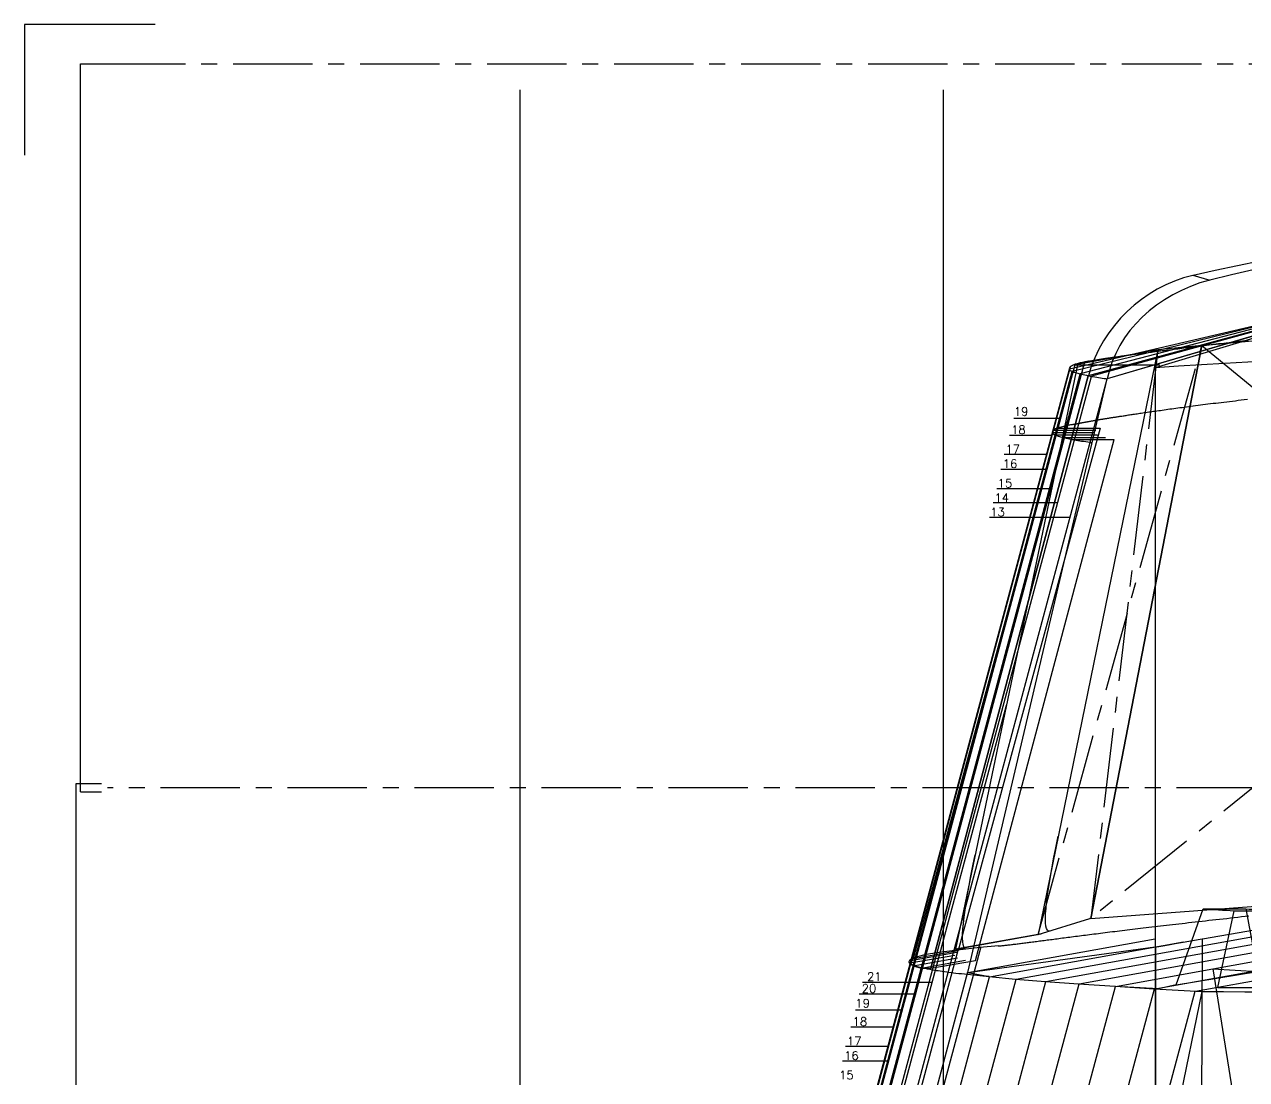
# Model space of a CAD drawing. Extents: x -3086 to 3308, y -97 to 4301.
# Drawn here: x -3086 to -1642, y 3055 to 4301 of the extents above; entities that cross this region are included whole.
import ezdxf
from ezdxf.enums import TextEntityAlignment as Align

# ---------------------------------------------------------------- set-up
doc = ezdxf.new("R2010")
doc.units = 0
doc.header["$LTSCALE"] = 3
doc.header["$MEASUREMENT"] = 0
doc.linetypes.add('CENTER', pattern=[50, 31.25, -6.25, 6.25, -6.25])
for name, color, linetype in [('10', 7, 'CONTINUOUS'), ('11', 7, 'CONTINUOUS'), ('12', 7, 'CONTINUOUS'), ('13', 7, 'CONTINUOUS'), ('14', 7, 'CONTINUOUS'), ('15', 7, 'CONTINUOUS'), ('16', 7, 'CONTINUOUS'), ('17', 7, 'CONTINUOUS'), ('18', 7, 'CONTINUOUS'), ('19', 7, 'CONTINUOUS'), ('20', 7, 'CONTINUOUS'), ('21', 7, 'CONTINUOUS'), ('22', 7, 'CONTINUOUS'), ('23', 7, 'CONTINUOUS'), ('3', 7, 'CONTINUOUS'), ('5', 7, 'CONTINUOUS'), ('6', 7, 'CONTINUOUS'), ('7', 7, 'CONTINUOUS'), ('8', 7, 'CONTINUOUS'), ('9', 7, 'CONTINUOUS'), ('CENTER', 1, 'CENTER'), ('P1', 1, 'CONTINUOUS'), ('P3', 7, 'CONTINUOUS'), ('P5', 3, 'CONTINUOUS')]:
    doc.layers.add(name, color=color, linetype=linetype)
doc.styles.get("Standard").update_dxf_attribs({"font": 'SIMPLEX'})

msp = doc.modelspace()

# ---------------------------------------------------------------- linework, layer by layer
at = {"layer": '10'}
msp.add_line((-1914.2, 3174, -16250), (-1359.6, 3273.8, -16250), dxfattribs=at)
at = {"layer": '11'}
for p, q in [((-1971.2, 3181.9, -15450), (-1749.8, 3221.7, -15450)), ((-1945.5, 3176.8, -15850), (-1716.6, 3218, -15850)), ((-2035, 2842.7, -15850), (-1945.5, 3176.8, -15850))]:
    msp.add_line(p, q, dxfattribs=at)
at = {"layer": '12'}
msp.add_line((-2060, 2850.4, -15450), (-1971, 3182.5, -15450), dxfattribs=at)
at = {"layer": '13', "extrusion": (0, 1, 0)}
for p, q in [((-1050, 4106, -15050), (-1806.6, 3883, -15050)), ((-1050, 4106, -15050), (-1806.6, 3883, -15050)), ((-1050, 4103.6, -14892), (-1806.6, 3883, -15026.4))]:
    msp.add_line(p, q, dxfattribs=at)
at = {"layer": '13'}
msp.add_line((-2081, 2858.8, -15050), (-1806.6, 3882.8, -15050), dxfattribs=at)
at = {"layer": '14'}
msp.add_line((-2098, 2866.8, -14650), (-1825, 3885.7, -14650), dxfattribs=at)
at = {"layer": '15'}
msp.add_line((-2110, 2874.8, -14250), (-1838.4, 3888.5, -14250), dxfattribs=at)
at = {"layer": '16'}
msp.add_line((-2117.9, 2883.3, -13850), (-1847.8, 3891.4, -13850), dxfattribs=at)
at = {"layer": '17'}
msp.add_line((-2120, 2891.5, -13450), (-1851.3, 3894.2, -13450), dxfattribs=at)
at = {"layer": '18'}
msp.add_line((-2117, 2900.1, -13050), (-1849.8, 3897.1, -13050), dxfattribs=at)
at = {"layer": '19'}
msp.add_line((-2110, 2908.5, -12650), (-1844.3, 3900, -12650), dxfattribs=at)
at = {"layer": '20'}
msp.add_line((-2097, 2917, -12250), (-1832.9, 3902.8, -12250), dxfattribs=at)
at = {"layer": '21'}
msp.add_line((-2079, 2925.4, -11850), (-1925.7, 3497.5, -11850), dxfattribs=at)
at = {"layer": '22'}
msp.add_line((-2056, 2934.1, -11450), (-1982.1, 3209.7, -11450), dxfattribs=at)
at = {"layer": '23'}
msp.add_line((-2028, 2942.2, -11050), (-1955.5, 3212.6, -11050), dxfattribs=at)
at = {"layer": '3'}
msp.add_polyline3d([(-1847.6, 3828.9, -12122.2), (-1847.2, 3829, -12112.3), (-1846.7, 3829.1, -12102.6), (-1846.3, 3829.2, -12093.1), (-1845.8, 3829.3, -12083.8), (-1845.4, 3829.4, -12074.7), (-1844.9, 3829.5, -12065.8), (-1844.5, 3829.6, -12057.1), (-1844, 3829.7, -12048.6), (-1843.5, 3829.8, -12040.3), (-1843.1, 3829.9, -12032.1), (-1842.6, 3829.9, -12024.2), (-1842.1, 3830, -12016.4), (-1841.6, 3830.1, -12008.7), (-1841.1, 3830.2, -12001.3), (-1840.6, 3830.3, -11994), (-1840.2, 3830.4, -11986.9), (-1839.7, 3830.5, -11979.9), (-1839.2, 3830.6, -11973), (-1838.6, 3830.7, -11966.4), (-1838.1, 3830.8, -11959.8), (-1837.6, 3830.9, -11953.4), (-1837.1, 3831, -11947.2), (-1836.6, 3831.1, -11941.1), (-1836.1, 3831.2, -11935.1), (-1835.5, 3831.3, -11929.2), (-1835, 3831.4, -11923.5), (-1834.5, 3831.5, -11917.9), (-1833.9, 3831.6, -11912.4), (-1833.4, 3831.7, -11907), (-1832.8, 3831.8, -11901.7), (-1832.3, 3831.9, -11896.5), (-1831.7, 3832, -11891.5), (-1831.1, 3832.1, -11886.5), (-1830.6, 3832.2, -11881.6), (-1830, 3832.3, -11876.8), (-1829.4, 3832.4, -11872.1), (-1828.8, 3832.5, -11867.5), (-1828.2, 3832.6, -11863), (-1827.7, 3832.7, -11858.5), (-1827.1, 3832.8, -11854.1), (-1826.5, 3832.9, -11849.8), (-1825.9, 3833, -11845.6), (-1825.3, 3833.2, -11841.4), (-1824.6, 3833.3, -11837.3), (-1824, 3833.4, -11833.2), (-1823.4, 3833.5, -11829.2), (-1822.8, 3833.6, -11825.2), (-1822.1, 3833.7, -11821.3), (-1821.5, 3833.8, -11817.4), (-1820.9, 3833.9, -11813.6), (-1820.2, 3834, -11809.8), (-1819.6, 3834.1, -11806), (-1818.9, 3834.2, -11802.3), (-1818.3, 3834.4, -11798.6), (-1817.6, 3834.5, -11794.9), (-1816.9, 3834.6, -11791.3), (-1816.2, 3834.7, -11787.6), (-1815.5, 3834.8, -11784), (-1814.8, 3834.9, -11780.5), (-1814.1, 3835.1, -11776.9), (-1813.4, 3835.2, -11773.4), (-1812.7, 3835.3, -11769.9), (-1811.9, 3835.4, -11766.5), (-1811.2, 3835.6, -11763), (-1810.4, 3835.7, -11759.6), (-1809.6, 3835.8, -11756.2), (-1808.8, 3835.9, -11752.8), (-1808, 3836.1, -11749.4), (-1807.2, 3836.2, -11746.1), (-1806.3, 3836.3, -11742.8), (-1805.5, 3836.5, -11739.4), (-1804.6, 3836.6, -11736.1), (-1803.7, 3836.8, -11732.9), (-1802.8, 3836.9, -11729.6), (-1801.9, 3837.1, -11726.3), (-1800.9, 3837.2, -11723.1), (-1800, 3837.4, -11719.8), (-1799, 3837.5, -11716.6), (-1798, 3837.7, -11713.4), (-1796.9, 3837.8, -11710.1), (-1795.9, 3838, -11706.9), (-1794.8, 3838.2, -11703.7), (-1793.7, 3838.3, -11700.5), (-1792.6, 3838.5, -11697.3), (-1791.5, 3838.7, -11694.1), (-1790.3, 3838.9, -11690.9), (-1789.1, 3839, -11687.7), (-1787.9, 3839.2, -11684.5), (-1786.7, 3839.4, -11681.4), (-1785.4, 3839.6, -11678.2), (-1784.1, 3839.8, -11675), (-1782.8, 3840, -11671.8), (-1781.4, 3840.2, -11668.5), (-1780.1, 3840.4, -11665.3), (-1778.7, 3840.6, -11662.1), (-1777.2, 3840.8, -11658.9), (-1775.8, 3841.1, -11655.6), (-1774.3, 3841.3, -11652.4), (-1772.7, 3841.5, -11649.1), (-1771.2, 3841.7, -11645.9), (-1769.6, 3842, -11642.6), (-1767.9, 3842.2, -11639.3), (-1766.3, 3842.5, -11636), (-1764.6, 3842.7, -11632.7), (-1762.9, 3843, -11629.3), (-1761.1, 3843.2, -11626), (-1759.3, 3843.5, -11622.6), (-1757.5, 3843.8, -11619.3), (-1755.6, 3844, -11615.9), (-1753.7, 3844.3, -11612.5), (-1751.7, 3844.6, -11609.1), (-1749.8, 3844.9, -11605.7), (-1747.8, 3845.2, -11602.2), (-1745.7, 3845.4, -11598.8), (-1743.6, 3845.7, -11595.3), (-1741.5, 3846, -11591.9), (-1739.3, 3846.3, -11588.4), (-1737.1, 3846.7, -11584.9), (-1734.9, 3847, -11581.4), (-1732.6, 3847.3, -11577.9), (-1730.3, 3847.6, -11574.4), (-1727.9, 3847.9, -11570.8), (-1725.5, 3848.2, -11567.3), (-1723.1, 3848.6, -11563.7), (-1720.6, 3848.9, -11560.1), (-1718.1, 3849.2, -11556.5), (-1715.5, 3849.6, -11552.9), (-1712.9, 3849.9, -11549.3), (-1710.3, 3850.3, -11545.7), (-1707.6, 3850.6, -11542), (-1704.9, 3851, -11538.4), (-1702.1, 3851.3, -11534.7), (-1699.3, 3851.7, -11531.1), (-1696.4, 3852.1, -11527.4), (-1693.5, 3852.4, -11523.7), (-1690.6, 3852.8, -11520), (-1687.6, 3853.2, -11516.2), (-1684.6, 3853.6, -11512.5), (-1681.5, 3854, -11508.8), (-1678.4, 3854.3, -11505), (-1675.2, 3854.7, -11501.2), (-1672, 3855.1, -11497.4), (-1668.7, 3855.5, -11493.7), (-1665.4, 3855.9, -11489.8), (-1662.1, 3856.3, -11486), (-1658.7, 3856.7, -11482.2), (-1655.2, 3857.1, -11478.4), (-1651.7, 3857.6, -11474.5), (-1648.2, 3858, -11470.6), (-1644.6, 3858.4, -11466.7), (-1640.9, 3858.8, -11462.9)], dxfattribs=at)
at = {"layer": '5'}
for p, q in [((-1702.1, 3159.7, -18254.9), (-1351.4, 3222.8, -18254.9)), ((-1799, 2800.4, -18250), (-1702.7, 3159.7, -18250))]:
    msp.add_line(p, q, dxfattribs=at)
at = {"layer": '6'}
for p, q in [((-1750.1, 3162.5, -17854.9), (-1353.2, 3234, -17854.9)), ((-1846, 2806.8, -17850), (-1750.7, 3162.5, -17850))]:
    msp.add_line(p, q, dxfattribs=at)
at = {"layer": '7'}
for p, q in [((-1681.7, 3186.1, -17450), (-1355, 3244.9, -17450)), ((-1796.8, 3165.4, -17450), (-1681.7, 3186.1, -17450)), ((-1891, 2813.7, -17450), (-1796.8, 3165.4, -17450))]:
    msp.add_line(p, q, dxfattribs=at)
at = {"layer": '8'}
for p, q in [((-1839.8, 3168.3, -17050), (-1356.6, 3255.2, -17050)), ((-1933, 2820.4, -17050), (-1839.8, 3168.3, -17050))]:
    msp.add_line(p, q, dxfattribs=at)
at = {"layer": '9'}
for p, q in [((-1878.9, 3171.1, -16650), (-1358.2, 3264.9, -16650)), ((-1971, 2827.3, -16650), (-1878.9, 3171.1, -16650))]:
    msp.add_line(p, q, dxfattribs=at)
at = {"layer": 'CENTER', "color": 5}
for p, q in [((-2989.1, 4255, -10650), (3163.7, 4255, -10650)), ((3169.1, 3400, -10650), (-2987.4, 3400, -10650))]:
    msp.add_line(p, q, dxfattribs=at)
at = {"layer": 'CENTER'}
for p, q in [((-1705.3, 4005.2, -14543.8), (-1685.5, 3999.5, -14955.7)), ((-895.5, 3996.3, -11228.3), (-1825.9, 3245.7, -10461.1)), ((-1694.8, 3922.2, -11774.2), (-948.8, 3310.7, -9830.1))]:
    msp.add_line(p, q, dxfattribs=at)
at = {"layer": 'CENTER', "extrusion": (0, 1, 0)}
for p, q in [((-1888.3, 3226.7, -11516.4), (-1694.8, 3922.2, -11774.2)), ((-1746.8, 3917.1, -12714), (-1825.9, 3245.7, -10461.1))]:
    msp.add_line(p, q, dxfattribs=at)
at = {"layer": 'P1'}
for p, q in [((-2931, 4301.5, -10650), (-3085.5, 4301.5, -10650)), ((-3085.5, 4301.5, -10650), (-3085.5, 4147, -10650)), ((-3019.1, 3395, -10650), (-3019.1, 4255, -10650)), ((-3019.1, 4255, -10650), (-2989.1, 4255, -10650)), ((-2500, 0, -10650), (-2500, 4224.4, -10650)), ((-2000, 0, -10650), (-2000, 4224.4, -10650)), ((-1844.3, 3899.6, -12700), (-1744.3, 3899.6, -12700)), ((-1861.4, 3836.2, -12650), (-1916.7, 3836.2, -12650)), ((-1871.5, 3816.1, -13050), (-1921.9, 3816.1, -13050)), ((-1878.3, 3793.4, -13450), (-1928.3, 3793.4, -13450)), ((-1878.7, 3776, -13850), (-1932.1, 3776, -13850)), ((-1874.7, 3752.8, -14250), (-1936.9, 3752.8, -14250)), ((-1864.9, 3736.6, -14650), (-1941.2, 3736.6, -14650)), ((-1850.4, 3719.3, -15050), (-1945.8, 3719.3, -15050)), ((-3024.5, 2545, -10650), (-3024.5, 3405, -10650)), ((-3024.5, 3405, -10650), (-2994.5, 3405, -10650)), ((-3019.1, 3395, -10650), (-2994.5, 3395, -10650)), ((-1983, 3209.6, -11450), (-1884.6, 3227.3, -11450)), ((-2036.7, 3196.3, -13050), (-1984.2, 3205.7, -13050)), ((-2035.3, 3198.4, -12801), (-1982.7, 3207.9, -12801)), ((-2039.2, 3193, -13450), (-1986.6, 3202.4, -13450)), ((-2035.8, 3189.7, -13850), (-1983.3, 3199.2, -13850)), ((-2026.3, 3187, -14250), (-1973.8, 3196.5, -14250)), ((-2014.8, 3186.7, -14654.4), (-1962.2, 3196.1, -14654.4)), ((-2013.5, 3170, -11850), (-2095.8, 3170, -11850)), ((-2032.4, 3156.3, -12250), (-2099.4, 3156.3, -12250)), ((-2048.7, 3137.2, -12650), (-2104, 3137.2, -12650)), ((-2058.8, 3117.1, -13050), (-2109.2, 3117.1, -13050)), ((-2065.6, 3094.4, -13450), (-2115.6, 3094.4, -13450)), ((-2066, 3077, -13850), (-2119.4, 3077, -13850))]:
    msp.add_line(p, q, dxfattribs=at)
at = {"layer": 'P1', "extrusion": (0, 1, 0)}
for p, q in [((-1694.8, 3922.2, -11774.2), (-895.5, 3996.3, -11228.3)), ((-1746.8, 3917.1, -12714), (-1844.3, 3899.6, -12700)), ((-1694.8, 3922.2, -11774.2), (-1825.9, 3245.7, -10461.1)), ((-1749.8, 3896, -15016.9), (-1749.8, 3896, -14850)), ((-2035.3, 3198.4, -12801), (-1864.7, 3824.5, -12714.7)), ((-1825.9, 3245.7, -10461.1), (-948.8, 3310.7, -9830.1)), ((-1888.3, 3226.7, -11516.4), (-1827.1, 3245.4, -10481.5)), ((-1825.9, 3245.7, -10461.1), (-1827.1, 3245.4, -10481.5)), ((-1888.3, 3226.7, -11516.4), (-1985.9, 3209.2, -11502.4)), ((-1983, 3209.6, -11450), (-1985.9, 3209.2, -11502.4)), ((-1749.7, 3211.5, -15787.6), (-1749.7, 2868.6, -15763.2)), ((-1971.2, 3181.8, -15450), (-1945.9, 3176.9, -15845.9)), ((-1945.9, 3176.9, -15845.9), (-1949.5, 3177.3, -15790.1)), ((-1745.8, 3162.3, -17890.3), (-1796.8, 3165.4, -17450))]:
    msp.add_line(p, q, dxfattribs=at)
at = {"layer": 'P1', "extrusion": (5.14008e-15, 0.999974, -0.007143)}
for p, q in [((-1746.8, 3917.1, -12714), (-1888.3, 3226.7, -11516.4)), ((-1694.8, 3922.2, -11774.2), (-1746.8, 3917.1, -12714)), ((-1841.8, 3899.6, -12701.4), (-1985.9, 3209.2, -11502.4))]:
    msp.add_line(p, q, dxfattribs=at)
at = {"layer": 'P1', "extrusion": (7.03121e-18, -0.999974, 0.007143)}
for p, q in [((-1814.7, 3824.5, -12714.7), (-1982.7, 3207.9, -12799.7)), ((-1962.2, 3196.1, -14653.1), (-1798.2, 3811.4, -14568.5)), ((-1871.4, 3819.4, -13450), (-1821.4, 3819.4, -13450)), ((-1869.9, 3822.3, -13050), (-1819.9, 3822.3, -13050)), ((-1867.9, 3816.6, -13850), (-1817.9, 3816.6, -13850)), ((-1864.7, 3824.5, -12714.7), (-1814.7, 3824.5, -12714.7)), ((-1858.5, 3813.7, -14250), (-1808.5, 3813.7, -14250)), ((-1848.2, 3811.4, -14568.5), (-1798.2, 3811.4, -14568.5)), ((-1725.3, 3167.1, -17894.2), (-1745.8, 3162.3, -17890.3))]:
    msp.add_line(p, q, dxfattribs=at)
at = {"layer": 'P1', "extrusion": (0.954014, -0.294673, -0.054999)}
msp.add_line((-1973.5, 3209.4, -11294.3), (-1985.9, 3209.2, -11502.4), dxfattribs=at)
at = {"layer": 'P1', "extrusion": (7.03121e-18, -0.999974, 0.007143)}
for points, elevation in [([(-1827.5, -12094, 0.000794), (-1831.9, -12195.9, 0.00313), (-1832.9, -12221.8, 0.000147), (-1843.7, -12595.9, 0.002123), (-1844.3, -12621.8, 0.001629), (-1847.5, -12805.1, 0.001378), (-1849.8, -13021.8, 0.001137), (-1851.1, -13231, 0.001247), (-1851.3, -13421.8, 0.001849), (-1850.2, -13633.6, 0.00208), (-1847.8, -13821.9, 0.00165), (-1844.2, -14001.1, 0.001339), (-1838.4, -14221.9, 0.001116), (-1831.2, -14452.5, 0.00152), (-1825, -14621.9, 0.001589), (-1816.8, -14812.9, 0.001308), (-1807.7, -15001.1, 0.000176)], -3990.4), ([(-1847.6, -12094.5, 0.000794), (-1852, -12196.5, 0.00313), (-1852.9, -12222.3, 0.000147), (-1863.8, -12596.5, 0.002123), (-1864.4, -12622.4, 0.001629), (-1867.6, -12805.7, 0.001378), (-1869.9, -13022.4, 0.001137), (-1871.2, -13231.6, 0.001247), (-1871.4, -13422.4, 0.001849), (-1870.3, -13634.1, 0.00208), (-1867.9, -13822.4, 0.00165), (-1864.3, -14001.6, 0.001339), (-1858.5, -14222.4, 0.001116), (-1851.3, -14453, 0.00152), (-1845.1, -14622.4, 0.001589), (-1836.9, -14813.5, 0.001452), (-1826.7, -15022.4, 0.00014), (-1825.4, -15047.3, 0.001083)], -3915.4)]:
    msp.add_lwpolyline(points, format="xyb", dxfattribs=dict(at, elevation=elevation))
for points in [[(-1814.7, -12687.1, 0.001346), (-1818.9, -12916.3, 0.002908), (-1819.9, -13022.4, 0.000043), (-1821.4, -13410.2, 0.001367), (-1821.4, -13422.4, 0.001728), (-1820.2, -13646.3, 0.002197), (-1817.9, -13822.4, 0.001533), (-1817.7, -13832.5, 0.00004), (-1808.5, -14222.4, 0.00212), (-1805.7, -14321.5, 0.000958), (-1798.2, -14540.9)], [(-1982.7, -12776.5, 0.001478), (-1986, -12956.9, 0.003763), (-1986.6, -13027.8, 0.000053), (-1986.6, -13411, 0.001402), (-1986.6, -13425.5, 0.000831), (-1985.2, -13621.6, 0.000799), (-1983, -13825.5, 0.001449), (-1982.9, -13835.3, 0.000036), (-1975.8, -14229.8, 0.003968), (-1972.3, -14363.6, 0.001992), (-1962.2, -14629.9)]]:
    msp.add_lwpolyline(points, format="xyb", dxfattribs=at)
at = {"layer": 'P1', "elevation": -12801}
msp.add_lwpolyline([(-2036.1, 3198.6), (-2036.7, 3196.3), (-2036.7, 3196.3), (-2036.7, 3196.3), (-2036.7, 3196.3)], dxfattribs=at)
at = {"layer": 'P1'}
msp.add_polyline3d([(-2036.1, 3198.6, -12801), (-2036.7, 3196.3, -13050), (-2039.2, 3193, -13450), (-2035.8, 3189.7, -13850), (-2026.3, 3187, -14250), (-2014.8, 3186.7, -14654.4)], dxfattribs=at)
at = {"layer": 'P1', "extrusion": (0.954014, -0.294673, -0.054999)}
for centre, start, end in [((3333.2, -11446.8, -2119.3), 178.1164, 210.4388), ((3284, -11431.2, -2207.6), 180.1256, 210.3411)]:
    msp.add_arc(centre, 800, start, end, dxfattribs=at)
at = {"layer": 'P3', "extrusion": (0, 1, 0)}
for p, q in [((-1050, 4099.8, -14650), (-1825, 3885.9, -14650)), ((-1050, 4087.5, -13850), (-1847.8, 3891.4, -13850)), ((-1050, 4093.7, -14250), (-1838.4, 3888.7, -14250)), ((-1050, 4098, -14528.5), (-1828.9, 3886.5, -14557.9)), ((-1050, 4081.3, -13450), (-1851.3, 3894.4, -13450)), ((-2014.8, 3186.7, -14654.4), (-1828.9, 3886.5, -14557.9)), ((-1971.2, 3181.8, -15450), (-1806.6, 3883, -15026.4)), ((-1415.9, 3269.5, -15939.6), (-1694.2, 3221.1, -15860.2)), ((-1695, 2870, -15835.4), (-1694.2, 3221.1, -15860.2)), ((-1749.9, 3211.4, -15787.6), (-1749.8, 3212, -15431.9)), ((-1681.7, 3186.1, -17450), (-1629.1, 3182.9, -17904.4))]:
    msp.add_line(p, q, dxfattribs=at)
at = {"layer": 'P3', "extrusion": (2.76797e-16, 0.34202, 0.939693)}
msp.add_line((-1050, 4106.7, -15094.7), (-1749.8, 3895.8, -15017.9), dxfattribs=at)
at = {"layer": 'P3', "extrusion": (-0.002569, -0.115617, 0.993291)}
msp.add_line((-1825.9, 3245.7, -10461.1), (-1694.8, 3922.2, -11774.2), dxfattribs=at)
at = {"layer": 'P3', "extrusion": (0, 0.999974, -0.007143)}
for p, q in [((-1828.9, 3886.5, -14557.9), (-2014.8, 3186.7, -14654.4)), ((-2020.2, 3187.7, -14506.5), (-2020.2, 3187.7, -14506.5)), ((-2020.2, 3187.7, -14506.5), (-2020.2, 3187.7, -14506.5))]:
    msp.add_line(p, q, dxfattribs=at)
at = {"layer": 'P3'}
for p, q in [((-1750, 3896, -14850), (-1750, 1979, -14850)), ((-1681.7, 3186.1, -17450), (-1612.2, 2752, -17450))]:
    msp.add_line(p, q, dxfattribs=at)
at = {"layer": 'P3', "extrusion": (-0.000167541, -0.518732, 0.854937)}
for p in [(-1749.8, 3896, -15016.9), (-1971.2, 3181.8, -15450)]:
    msp.add_line(p, (-1749.8, 3212, -15431.9), dxfattribs=at)
at = {"layer": 'P3', "extrusion": (7.03121e-18, -0.999974, 0.007143)}
for p, q in [((-1725.3, 3167.1, -17894.2), (-1693.2, 3256.9, -17949.3)), ((-1675.9, 3164.2, -18305.1), (-1656.7, 3254.7, -18253.4)), ((-1725.3, 3167.1, -17894.2), (-1629.1, 3182.9, -17904.4)), ((-2005, 2835.1, -16250), (-1914.2, 3174, -16250)), ((-1769, 2796.3, -18494.8), (-1694.4, 3159.2, -18318.8))]:
    msp.add_line(p, q, dxfattribs=at)
at = {"layer": 'P3', "extrusion": (-1, 0, 0)}
msp.add_line((-1693.2, 3256.9, -17949.3), (-1642.8, 3256.9, -17949.3), dxfattribs=at)
at = {"layer": 'P3', "extrusion": (1, 0, 0)}
msp.add_line((-1642.8, 3256.9, -17949.3), (-1629.1, 3182.9, -17904.4), dxfattribs=at)
at = {"layer": 'P3', "extrusion": (7.03121e-18, -0.999974, 0.007143)}
for points, elevation in [([(-1693.2, -17925.5, 0.000004), (-1656.7, -18229.7, 0.000643)], -3385), ([(-1642.8, -17925.5, 0.000004), (-1610.5, -18195.2, 0.000643)], -3385), ([(-1986.6, -11479.1), (-2005.5, -11822.7), (-2022.3, -12248.6, 0.000147), (-2033.2, -12622.7, 0.002123), (-2033.8, -12648.6, 0.001148), (-2036.1, -12777.8, 0.001378)], -3290), ([(-2036.1, -12777.8, 0.000481), (-2036.9, -12831.9, 0.001378), (-2039.3, -13048.6, 0.001137), (-2040.6, -13257.8, 0.001247), (-2040.8, -13448.6, 0.001849), (-2039.7, -13660.4, 0.00208), (-2037.3, -13848.6, 0.00165), (-2033.7, -14027.8, 0.001339), (-2027.8, -14248.6, 0.001116), (-2020.6, -14479.2, 0.00152), (-2014.5, -14648.6, 0.001589), (-2006.3, -14839.7, 0.001452), (-1996.1, -15048.6, 0.001114), (-1985.4, -15245.9, 0.001083), (-1971.5, -15422.8), (-1945.9, -15822.8), (-1914.7, -16222.8), (-1879.4, -16622.8), (-1840.3, -17022.8), (-1797.2, -17422.8), (-1751.2, -17822.8), (-1694.4, -18295.8)], -3290)]:
    msp.add_lwpolyline(points, format="xyb", dxfattribs=dict(at, elevation=elevation))
at = {"layer": 'P3', "extrusion": (7.03121e-18, -0.999974, 0.007143), "elevation": -3290}
msp.add_lwpolyline([(-1935.1, -10757.2), (-1957.2, -11022.7), (-1983.5, -11422.7), (-1986.6, -11479.1)], dxfattribs=at)
at = {"layer": 'P3'}
for points in [[(-1827.5, 3903.9, -12122.2), (-1826.5, 3904.1, -12113.2), (-1825.4, 3904.3, -12104.5), (-1824.4, 3904.5, -12096), (-1823.3, 3904.7, -12087.6), (-1822.3, 3904.9, -12079.5), (-1821.2, 3905.1, -12071.6), (-1820, 3905.3, -12063.8), (-1818.9, 3905.4, -12056.3), (-1817.8, 3905.6, -12048.9), (-1816.6, 3905.8, -12041.7), (-1815.4, 3906, -12034.7), (-1814.2, 3906.2, -12027.8), (-1813, 3906.4, -12021.2), (-1811.8, 3906.6, -12014.6), (-1810.6, 3906.8, -12008.3), (-1809.3, 3907, -12002.1), (-1808, 3907.2, -11996), (-1806.7, 3907.4, -11990.1), (-1805.4, 3907.6, -11984.3), (-1804.1, 3907.8, -11978.6), (-1802.7, 3908, -11973.1), (-1801.3, 3908.2, -11967.7), (-1799.9, 3908.4, -11962.5), (-1798.5, 3908.6, -11957.3), (-1797.1, 3908.8, -11952.3), (-1795.6, 3909, -11947.4), (-1794.1, 3909.2, -11942.6), (-1792.6, 3909.4, -11937.9), (-1791.1, 3909.7, -11933.3), (-1789.6, 3909.9, -11928.7), (-1788, 3910.1, -11924.3), (-1786.5, 3910.3, -11920), (-1784.9, 3910.5, -11915.7), (-1783.2, 3910.7, -11911.5), (-1781.6, 3911, -11907.4), (-1779.9, 3911.2, -11903.4), (-1778.2, 3911.4, -11899.4), (-1776.5, 3911.6, -11895.5), (-1774.8, 3911.9, -11891.6), (-1773, 3912.1, -11887.8), (-1771.2, 3912.3, -11884.1), (-1769.4, 3912.6, -11880.3), (-1767.6, 3912.8, -11876.7), (-1765.8, 3913.1, -11873), (-1763.9, 3913.3, -11869.4), (-1762, 3913.6, -11865.8), (-1760, 3913.8, -11862.3), (-1758.1, 3914.1, -11858.7), (-1756.1, 3914.3, -11855.2), (-1754.1, 3914.6, -11851.7), (-1752.1, 3914.8, -11848.2), (-1750, 3915.1, -11844.7), (-1748, 3915.4, -11841.2), (-1745.9, 3915.7, -11837.7), (-1743.7, 3915.9, -11834.2), (-1741.6, 3916.2, -11830.7), (-1739.4, 3916.5, -11827.2), (-1737.2, 3916.8, -11823.7), (-1734.9, 3917.1, -11820.2), (-1732.6, 3917.3, -11816.8), (-1730.3, 3917.6, -11813.3), (-1728, 3917.9, -11809.8), (-1725.7, 3918.2, -11806.4), (-1723.3, 3918.5, -11802.9), (-1720.9, 3918.8, -11799.4), (-1718.4, 3919.1, -11795.9), (-1715.9, 3919.4, -11792.5), (-1713.4, 3919.8, -11789), (-1710.9, 3920.1, -11785.5), (-1708.3, 3920.4, -11782.1), (-1705.7, 3920.7, -11778.6), (-1703.1, 3921, -11775.1), (-1700.4, 3921.4, -11771.6), (-1697.7, 3921.7, -11768.1), (-1695, 3922, -11764.7), (-1692.2, 3922.4, -11761.2), (-1689.4, 3922.7, -11757.7), (-1686.6, 3923.1, -11754.2), (-1683.8, 3923.4, -11750.7), (-1680.9, 3923.8, -11747.1), (-1677.9, 3924.1, -11743.6), (-1675, 3924.5, -11740.1), (-1672, 3924.8, -11736.6), (-1668.9, 3925.2, -11733), (-1665.9, 3925.6, -11729.5), (-1662.7, 3925.9, -11725.9), (-1659.6, 3926.3, -11722.4), (-1656.4, 3926.7, -11718.8), (-1653.2, 3927.1, -11715.2), (-1650, 3927.4, -11711.7), (-1646.7, 3927.8, -11708.1), (-1643.3, 3928.2, -11704.4), (-1640, 3928.6, -11700.8)], [(-1827.5, 3903.9, -12122.2), (-1826.5, 3904.1, -12109.5), (-1825.4, 3904.3, -12097.1), (-1824.4, 3904.5, -12085.1), (-1823.3, 3904.7, -12073.5), (-1822.3, 3904.9, -12062.2), (-1821.2, 3905.1, -12051.2), (-1820, 3905.3, -12040.6), (-1818.9, 3905.4, -12030.3), (-1817.8, 3905.6, -12020.3), (-1816.6, 3905.8, -12010.5), (-1815.4, 3906, -12001.1), (-1814.2, 3906.2, -11992), (-1813, 3906.4, -11983.2), (-1811.8, 3906.6, -11974.6), (-1810.6, 3906.8, -11966.3), (-1809.3, 3907, -11958.3), (-1808, 3907.2, -11950.5), (-1806.7, 3907.4, -11942.9), (-1805.4, 3907.6, -11935.6), (-1804.1, 3907.8, -11928.6), (-1802.7, 3908, -11921.7), (-1801.3, 3908.2, -11915.1), (-1799.9, 3908.4, -11908.7), (-1798.5, 3908.6, -11902.4), (-1797.1, 3908.8, -11896.4), (-1795.6, 3909, -11890.6), (-1794.1, 3909.2, -11884.9), (-1792.6, 3909.4, -11879.4), (-1791.1, 3909.7, -11874.1), (-1789.6, 3909.9, -11869), (-1788, 3910.1, -11863.9), (-1786.5, 3910.3, -11859.1), (-1784.9, 3910.5, -11854.3), (-1783.2, 3910.7, -11849.7), (-1781.6, 3911, -11845.3), (-1779.9, 3911.2, -11840.9), (-1778.2, 3911.4, -11836.7), (-1776.5, 3911.6, -11832.5), (-1774.8, 3911.9, -11828.4), (-1773, 3912.1, -11824.5), (-1771.2, 3912.3, -11820.6), (-1769.4, 3912.6, -11816.7), (-1767.6, 3912.8, -11813), (-1765.8, 3913.1, -11809.3), (-1763.9, 3913.3, -11805.6), (-1762, 3913.6, -11802), (-1760, 3913.8, -11798.4), (-1758.1, 3914.1, -11794.9), (-1756.1, 3914.3, -11791.3), (-1754.1, 3914.6, -11787.8), (-1752.1, 3914.8, -11784.3), (-1750, 3915.1, -11780.8), (-1748, 3915.4, -11777.3), (-1745.9, 3915.7, -11773.8), (-1743.7, 3915.9, -11770.3), (-1741.6, 3916.2, -11766.8), (-1739.4, 3916.5, -11763.3), (-1737.2, 3916.8, -11759.9), (-1734.9, 3917.1, -11756.4), (-1732.6, 3917.3, -11752.9), (-1730.3, 3917.6, -11749.4), (-1728, 3917.9, -11746), (-1725.7, 3918.2, -11742.5), (-1723.3, 3918.5, -11739), (-1720.9, 3918.8, -11735.5), (-1718.4, 3919.1, -11732.1), (-1715.9, 3919.4, -11728.6), (-1713.4, 3919.8, -11725.1), (-1710.9, 3920.1, -11721.7), (-1708.3, 3920.4, -11718.2), (-1705.7, 3920.7, -11714.7), (-1703.1, 3921, -11711.2), (-1700.4, 3921.4, -11707.8), (-1697.7, 3921.7, -11704.3), (-1695, 3922, -11700.8), (-1692.2, 3922.4, -11697.3), (-1689.4, 3922.7, -11693.8), (-1686.6, 3923.1, -11690.3), (-1683.8, 3923.4, -11686.8), (-1680.9, 3923.8, -11683.3), (-1677.9, 3924.1, -11679.8), (-1675, 3924.5, -11676.2), (-1672, 3924.8, -11672.7), (-1668.9, 3925.2, -11669.2), (-1665.9, 3925.6, -11665.6), (-1662.7, 3925.9, -11662.1), (-1659.6, 3926.3, -11658.5), (-1656.4, 3926.7, -11654.9), (-1653.2, 3927.1, -11651.4), (-1650, 3927.4, -11647.8), (-1646.7, 3927.8, -11644.2), (-1643.3, 3928.2, -11640.6), (-1640, 3928.6, -11637)], [(-1935.1, 3213, -10780.4), (-1934, 3213.1, -10770.9), (-1932.9, 3213.3, -10761.7), (-1931.8, 3213.4, -10752.7), (-1930.6, 3213.5, -10743.8), (-1929.5, 3213.6, -10735.2), (-1928.3, 3213.8, -10726.9), (-1927.2, 3213.9, -10718.7), (-1926, 3214, -10710.7), (-1924.8, 3214.2, -10702.9), (-1923.5, 3214.3, -10695.2), (-1922.3, 3214.5, -10687.8), (-1921, 3214.6, -10680.6), (-1919.7, 3214.8, -10673.5), (-1918.4, 3214.9, -10666.6), (-1917.1, 3215.1, -10659.8), (-1915.8, 3215.2, -10653.3), (-1914.4, 3215.4, -10646.8), (-1913, 3215.6, -10640.6), (-1911.7, 3215.8, -10634.4), (-1910.2, 3215.9, -10628.5), (-1908.8, 3216.1, -10622.6), (-1907.3, 3216.3, -10616.9), (-1905.9, 3216.5, -10611.4), (-1904.4, 3216.7, -10605.9), (-1902.8, 3216.9, -10600.6), (-1901.3, 3217.1, -10595.4), (-1899.7, 3217.3, -10590.3), (-1898.2, 3217.5, -10585.3), (-1896.6, 3217.7, -10580.4), (-1894.9, 3217.9, -10575.6), (-1893.3, 3218.1, -10571), (-1891.6, 3218.3, -10566.4), (-1889.9, 3218.5, -10561.9), (-1888.2, 3218.8, -10557.4), (-1886.5, 3219, -10553.1), (-1884.7, 3219.2, -10548.8), (-1882.9, 3219.5, -10544.6), (-1881.1, 3219.7, -10540.4), (-1879.2, 3219.9, -10536.4), (-1877.4, 3220.2, -10532.3), (-1875.5, 3220.4, -10528.3), (-1873.6, 3220.7, -10524.4), (-1871.7, 3220.9, -10520.5), (-1869.7, 3221.2, -10516.7), (-1867.7, 3221.4, -10512.8), (-1865.7, 3221.7, -10509.1), (-1863.6, 3222, -10505.3), (-1861.6, 3222.2, -10501.5), (-1859.5, 3222.5, -10497.8), (-1857.4, 3222.8, -10494.1), (-1855.2, 3223.1, -10490.4), (-1853.1, 3223.4, -10486.7), (-1850.9, 3223.6, -10482.9), (-1848.6, 3223.9, -10479.2), (-1846.4, 3224.2, -10475.5), (-1844.1, 3224.5, -10471.9), (-1841.8, 3224.8, -10468.2), (-1839.4, 3225.1, -10464.5), (-1837, 3225.4, -10460.8), (-1834.6, 3225.7, -10457.1), (-1832.2, 3226, -10453.4), (-1829.7, 3226.3, -10449.8), (-1827.3, 3226.6, -10446.1), (-1824.7, 3227, -10442.4), (-1822.2, 3227.3, -10438.7), (-1819.6, 3227.6, -10435.1), (-1817, 3227.9, -10431.4), (-1814.3, 3228.3, -10427.7), (-1811.6, 3228.6, -10424.1), (-1808.9, 3228.9, -10420.4), (-1806.1, 3229.3, -10416.7), (-1803.4, 3229.6, -10413), (-1800.5, 3230, -10409.3), (-1797.7, 3230.3, -10405.6), (-1794.8, 3230.7, -10401.9), (-1791.9, 3231, -10398.3), (-1788.9, 3231.4, -10394.6), (-1785.9, 3231.8, -10390.8), (-1782.9, 3232.1, -10387.1), (-1779.8, 3232.5, -10383.4), (-1776.7, 3232.9, -10379.7), (-1773.6, 3233.3, -10376), (-1770.4, 3233.6, -10372.2), (-1767.2, 3234, -10368.5), (-1763.9, 3234.4, -10364.7), (-1760.6, 3234.8, -10361), (-1757.3, 3235.2, -10357.2), (-1754, 3235.6, -10353.4), (-1750.5, 3236, -10349.6), (-1747.1, 3236.4, -10345.8), (-1743.6, 3236.8, -10342), (-1740.1, 3237.2, -10338.2), (-1736.5, 3237.6, -10334.4), (-1732.9, 3238.1, -10330.5), (-1729.3, 3238.5, -10326.7), (-1725.6, 3238.9, -10322.8), (-1721.9, 3239.3, -10318.9), (-1718.1, 3239.8, -10315.1), (-1714.3, 3240.2, -10311.1), (-1710.4, 3240.7, -10307.2), (-1706.5, 3241.1, -10303.3), (-1702.6, 3241.6, -10299.3), (-1698.6, 3242, -10295.4), (-1694.6, 3242.5, -10291.4), (-1690.5, 3242.9, -10287.4), (-1686.4, 3243.4, -10283.4), (-1682.3, 3243.8, -10279.4), (-1678.1, 3244.3, -10275.4), (-1673.9, 3244.8, -10271.4), (-1669.7, 3245.3, -10267.3), (-1665.4, 3245.7, -10263.3), (-1661.1, 3246.2, -10259.3), (-1656.7, 3246.7, -10255.2), (-1652.4, 3247.2, -10251.2), (-1648, 3247.7, -10247.1), (-1643.5, 3248.1, -10243), (-1639.1, 3248.6, -10239)]]:
    msp.add_polyline3d(points, dxfattribs=at)
at = {"layer": 'P3', "extrusion": (-0.002569, -0.115617, 0.993291)}
for centre, radius, start, end in [((83.1, -5498.3, -14904.9), 7979.9, 91.26446, 103.60344), ((-1749, 2092.5, -14904.9), 171.2, 105.171, 165.4405)]:
    msp.add_arc(centre, radius, start, end, dxfattribs=at)
at = {"layer": 'P3', "extrusion": (-0.000167541, -0.518732, 0.854937)}
for centre, radius, start, end in [((0.4, -10485.1, -14860.6), 6373.4, 90.01582, 105.35069), ((-1635.6, -4506.5, -14860.6), 175, 106.9953, 169.7823)]:
    msp.add_arc(centre, radius, start, end, dxfattribs=at)
at = {"layer": 'P3', "extrusion": (0.003016, 0.271562, 0.962416)}
msp.add_arc((-244.9, 19131.6, -13399.7), 27017.5, 270.61243, 274.32578, dxfattribs=at)
at = {"layer": 'P3'}
msp.add_arc((-41.3, -23517.1, -14850), 27466.3, 89.91387, 93.56627, dxfattribs=at)
at = {"layer": 'P3', "extrusion": (7.03121e-18, -0.999974, 0.007143)}
for centre, radius, start in [((1.6, -14442.3, -3385), 4134.6, 246.3536), ((1.7, -14442.9, -3290), 4209.7, 246.2409)]:
    msp.add_arc(centre, radius, start, 269.9773, dxfattribs=at)
at = {"layer": 'P3', "extrusion": (-0.171812, 0.98513, -4.47233e-18)}
msp.add_arc((1096.9, -15787.6, 3464.3), 75, 284.4682, 0, dxfattribs=at)
at = {"layer": 'P3', "extrusion": (-0.002873, -0.99997, 0.007143)}
msp.add_arc((-7.4, -14442.9, -3290), 4189.7, 246.3957, 269.9766, dxfattribs=at)

# ---------------------------------------------------------------- texts
at = {"layer": 'P5'}
for s, p in [('19', (-1908.2, 3839.4, -12650)), ('18', (-1911.4, 3817.8, -13050)), ('17', (-1918.1, 3794.9, -13450)), ('16', (-1921.3, 3777.7, -13850)), ('15', (-1927.4, 3754.6, -14250)), ('14', (-1931.2, 3737.5, -14650)), ('13', (-1936.1, 3720.6, -15050)), ('20', (-2087.9, 3157.9, -12250)), ('19', (-2095.5, 3140.4, -12650)), ('18', (-2098.7, 3118.8, -13050)), ('17', (-2105.4, 3095.8, -13450)), ('16', (-2108.6, 3078.6, -13850)), ('15', (-2114.7, 3055.6, -14250))]:
    msp.add_text(s, height=10, dxfattribs=at).set_placement(p, align=Align.CENTER)
msp.add_text('21', height=10, dxfattribs=at).set_placement((-2090.3, 3171.9, -11850))

doc.saveas('drawing.dxf')
